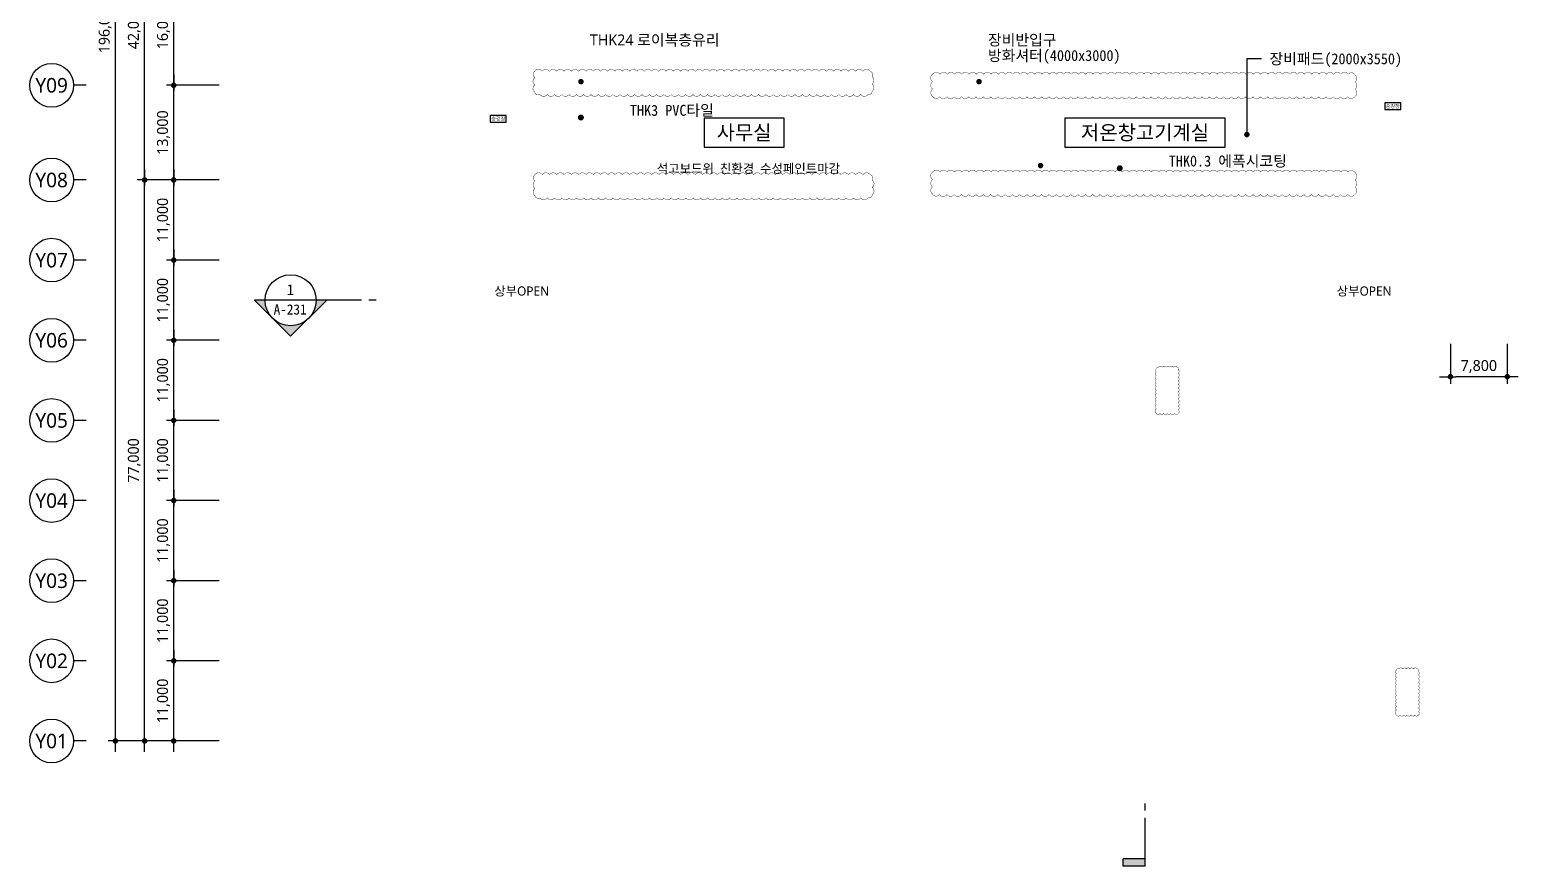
# Model space of a CAD drawing. Header units: millimetres. Extents: x 3546612 to 5615882, y 547008 to 3162891.
# Drawn here: x 4806612 to 5010812, y 1131200 to 1246011 of the extents above; entities that cross this region are included whole.
import ezdxf
from ezdxf.enums import TextEntityAlignment as Align

# ---------------------------------------------------------------- set-up
doc = ezdxf.new("R2010")
doc.units = ezdxf.units.MM
for name, color, linetype, lineweight in [('A-AXIS-BUBL', 7, 'Continuous', 25), ('A-DIMS', 7, 'Continuous', 25), ('A-MKXS-LEAD', 7, 'Continuous', 25), ('A-MKXS-MAK1', 3, 'Continuous', 25), ('A-MKXS-TEXT1', 3, 'Continuous', 25), ('A-MKXS-TEXT2', 7, 'Continuous', 25), ('A-XXXX-TXT2', 3, 'Continuous', 25), ('REV-202205', 20, 'Continuous', 25)]:
    doc.layers.add(name, color=color, linetype=linetype, lineweight=lineweight)
doc.styles.add('HY울릉도L', font='')
doc.styles.add('XR-평면도$0$맑은 고딕', font='malgun.ttf')
doc.styles.add('돋움체', font='')
doc.styles.add('맑은고딕', font='malgun.ttf')
doc.styles.get('HY울릉도L').set_extended_font_data('HYwulM')
doc.styles.get('돋움체').set_extended_font_data('DotumChe')
doc.dimstyles.new('CDIM', dxfattribs={"dimtxt": 3, "dimasz": 1.5, "dimexe": 2, "dimexo": 1, "dimgap": 1, "dimtad": 1, "dimdec": 0, "dimrnd": 0.5, "dimzin": 0, "dimdsep": 32, "dimlunit": 6, "dimtxsty": 'HY울릉도L', "dimblk1": '_CIDOT', "dimblk2": '_CIDOT', "dimsah": 1, "dimcen": 5.5, "dimclrd": 2, "dimclre": 2, "dimclrt": 7, "dimadec": 0, "dimazin": 0, "dimtfac": 1, "dimtdec": 0, "dimtix": 1, "dimtmove": 2, "dimatfit": 1, "dimldrblk": '_CIDOT', "dimfxl": 1, "dimtolj": 1, "dimtzin": 0, "dimlwd": -1, "dimarcsym": 0})

# ---------------------------------------------------------------- blocks, each defined once
blk = doc.blocks.new('_CIDOT')
at = {"color": 0, "linetype": 'ByBlock'}
blk.add_line((2, 0), (-1, 0), dxfattribs=at)
at = {"color": 0, "linetype": 'ByBlock', "const_width": 0.5}
blk.add_lwpolyline([(-0.25, 0, 1), (0.25, 0, 1)], format="xyb", close=True, dxfattribs=at)
blk = doc.blocks.new('*D9')
at = {"layer": 'A-DIMS', "lineweight": -2, "transparency": 16777216}
for p, q in [((93193, 67121), (85943, 67121)), ((93193, 56121), (85943, 56121))]:
    blk.add_line(p, q, dxfattribs=at)
at = {"layer": 'A-DIMS', "transparency": 16777216}
blk.add_line((86943, 56871), (86943, 66371), dxfattribs=at)
at = {"layer": 'A-DIMS', "transparency": 16777216, "xscale": 750, "yscale": 750, "zscale": 750}
for p, rotation in [((86943, 67121), 90), ((86943, 56121), 270)]:
    blk.add_blockref('_CIDOT', p, dxfattribs=dict(at, rotation=rotation))
at = {"layer": 'A-DIMS', "color": 3, "transparency": 16777216, "insert": (85538, 61621), "char_height": 1500, "attachment_point": 5, "rotation": 90, "style": '맑은고딕'}
blk.add_mtext('\\A1;11,000', dxfattribs=at)
blk = doc.blocks.new('*D10')
at = {"layer": 'A-DIMS', "lineweight": -2, "transparency": 16777216}
for p, q in [((93193, 78121), (85943, 78121)), ((93193, 67121), (85943, 67121))]:
    blk.add_line(p, q, dxfattribs=at)
at = {"layer": 'A-DIMS', "transparency": 16777216}
blk.add_line((86943, 67871), (86943, 77371), dxfattribs=at)
at = {"layer": 'A-DIMS', "transparency": 16777216, "xscale": 750, "yscale": 750, "zscale": 750}
for p, rotation in [((86943, 78121), 90), ((86943, 67121), 270)]:
    blk.add_blockref('_CIDOT', p, dxfattribs=dict(at, rotation=rotation))
at = {"layer": 'A-DIMS', "color": 3, "transparency": 16777216, "insert": (85538, 72621), "char_height": 1500, "attachment_point": 5, "rotation": 90, "style": '맑은고딕'}
blk.add_mtext('\\A1;11,000', dxfattribs=at)
blk = doc.blocks.new('*D11')
at = {"layer": 'A-DIMS', "lineweight": -2, "transparency": 16777216}
for p, q in [((93193, 89121), (85943, 89121)), ((93193, 78121), (85943, 78121))]:
    blk.add_line(p, q, dxfattribs=at)
at = {"layer": 'A-DIMS', "transparency": 16777216}
blk.add_line((86943, 78871), (86943, 88371), dxfattribs=at)
at = {"layer": 'A-DIMS', "transparency": 16777216, "xscale": 750, "yscale": 750, "zscale": 750}
for p, rotation in [((86943, 89121), 90), ((86943, 78121), 270)]:
    blk.add_blockref('_CIDOT', p, dxfattribs=dict(at, rotation=rotation))
at = {"layer": 'A-DIMS', "color": 3, "transparency": 16777216, "insert": (85538, 83621), "char_height": 1500, "attachment_point": 5, "rotation": 90, "style": '맑은고딕'}
blk.add_mtext('\\A1;11,000', dxfattribs=at)
blk = doc.blocks.new('*D12')
at = {"layer": 'A-DIMS', "lineweight": -2, "transparency": 16777216}
for p, q in [((93193, 100121), (85943, 100121)), ((93193, 89121), (85943, 89121))]:
    blk.add_line(p, q, dxfattribs=at)
at = {"layer": 'A-DIMS', "transparency": 16777216}
blk.add_line((86943, 89871), (86943, 99371), dxfattribs=at)
at = {"layer": 'A-DIMS', "transparency": 16777216, "xscale": 750, "yscale": 750, "zscale": 750}
for p, rotation in [((86943, 100121), 90), ((86943, 89121), 270)]:
    blk.add_blockref('_CIDOT', p, dxfattribs=dict(at, rotation=rotation))
at = {"layer": 'A-DIMS', "color": 3, "transparency": 16777216, "insert": (85538, 94621), "char_height": 1500, "attachment_point": 5, "rotation": 90, "style": '맑은고딕'}
blk.add_mtext('\\A1;11,000', dxfattribs=at)
blk = doc.blocks.new('*D13')
at = {"layer": 'A-DIMS', "lineweight": -2, "transparency": 16777216}
for p, q in [((93193, 111121), (85943, 111121)), ((93193, 100121), (85943, 100121))]:
    blk.add_line(p, q, dxfattribs=at)
at = {"layer": 'A-DIMS', "transparency": 16777216}
blk.add_line((86943, 100871), (86943, 110371), dxfattribs=at)
at = {"layer": 'A-DIMS', "transparency": 16777216, "xscale": 750, "yscale": 750, "zscale": 750}
for p, rotation in [((86943, 111121), 90), ((86943, 100121), 270)]:
    blk.add_blockref('_CIDOT', p, dxfattribs=dict(at, rotation=rotation))
at = {"layer": 'A-DIMS', "color": 3, "transparency": 16777216, "insert": (85538, 105621), "char_height": 1500, "attachment_point": 5, "rotation": 90, "style": '맑은고딕'}
blk.add_mtext('\\A1;11,000', dxfattribs=at)
blk = doc.blocks.new('*D14')
at = {"layer": 'A-DIMS', "lineweight": -2, "transparency": 16777216}
for p, q in [((93193, 122121), (85943, 122121)), ((93193, 111121), (85943, 111121))]:
    blk.add_line(p, q, dxfattribs=at)
at = {"layer": 'A-DIMS', "transparency": 16777216}
blk.add_line((86943, 111871), (86943, 121371), dxfattribs=at)
at = {"layer": 'A-DIMS', "transparency": 16777216, "xscale": 750, "yscale": 750, "zscale": 750}
for p, rotation in [((86943, 122121), 90), ((86943, 111121), 270)]:
    blk.add_blockref('_CIDOT', p, dxfattribs=dict(at, rotation=rotation))
at = {"layer": 'A-DIMS', "color": 3, "transparency": 16777216, "insert": (85538, 116621), "char_height": 1500, "attachment_point": 5, "rotation": 90, "style": '맑은고딕'}
blk.add_mtext('\\A1;11,000', dxfattribs=at)
blk = doc.blocks.new('*D15')
at = {"layer": 'A-DIMS', "lineweight": -2, "transparency": 16777216}
for p, q in [((93193, 135121), (85943, 135121)), ((93193, 122121), (85943, 122121))]:
    blk.add_line(p, q, dxfattribs=at)
at = {"layer": 'A-DIMS', "transparency": 16777216}
blk.add_line((86943, 122871), (86943, 134371), dxfattribs=at)
at = {"layer": 'A-DIMS', "transparency": 16777216, "xscale": 750, "yscale": 750, "zscale": 750}
for p, rotation in [((86943, 135121), 90), ((86943, 122121), 270)]:
    blk.add_blockref('_CIDOT', p, dxfattribs=dict(at, rotation=rotation))
at = {"layer": 'A-DIMS', "color": 3, "transparency": 16777216, "insert": (85538, 128621), "char_height": 1500, "attachment_point": 5, "rotation": 90, "style": '맑은고딕'}
blk.add_mtext('\\A1;13,000', dxfattribs=at)
blk = doc.blocks.new('*D16')
at = {"layer": 'A-DIMS', "lineweight": -2, "transparency": 16777216}
for p, q in [((93193, 151121), (85943, 151121)), ((93193, 135121), (85943, 135121))]:
    blk.add_line(p, q, dxfattribs=at)
at = {"layer": 'A-DIMS', "transparency": 16777216}
blk.add_line((86943, 135871), (86943, 150371), dxfattribs=at)
at = {"layer": 'A-DIMS', "transparency": 16777216, "xscale": 750, "yscale": 750, "zscale": 750}
for p, rotation in [((86943, 151121), 90), ((86943, 135121), 270)]:
    blk.add_blockref('_CIDOT', p, dxfattribs=dict(at, rotation=rotation))
at = {"layer": 'A-DIMS', "color": 3, "transparency": 16777216, "insert": (85538, 143121), "char_height": 1500, "attachment_point": 5, "rotation": 90, "style": '맑은고딕'}
blk.add_mtext('\\A1;16,000', dxfattribs=at)
blk = doc.blocks.new('*D25')
at = {"layer": 'A-DIMS', "lineweight": -2, "transparency": 16777216}
for p, q in [((93193, 122121), (81943, 122121)), ((93193, 45121), (81943, 45121))]:
    blk.add_line(p, q, dxfattribs=at)
at = {"layer": 'A-DIMS', "transparency": 16777216}
blk.add_line((82943, 45871), (82943, 121371), dxfattribs=at)
at = {"layer": 'A-DIMS', "transparency": 16777216, "xscale": 750, "yscale": 750, "zscale": 750}
for p, rotation in [((82943, 122121), 90), ((82943, 45121), 270)]:
    blk.add_blockref('_CIDOT', p, dxfattribs=dict(at, rotation=rotation))
at = {"layer": 'A-DIMS', "color": 3, "transparency": 16777216, "insert": (81542, 83621), "char_height": 1500, "attachment_point": 5, "rotation": 90, "style": '맑은고딕'}
blk.add_mtext('\\A1;77,000', dxfattribs=at)
blk = doc.blocks.new('*D26')
at = {"layer": 'A-DIMS', "lineweight": -2, "transparency": 16777216}
for p, q in [((93193, 241121), (77943, 241121)), ((93193, 45121), (77943, 45121))]:
    blk.add_line(p, q, dxfattribs=at)
at = {"layer": 'A-DIMS', "transparency": 16777216}
blk.add_line((78943, 45871), (78943, 240371), dxfattribs=at)
at = {"layer": 'A-DIMS', "transparency": 16777216, "xscale": 750, "yscale": 750, "zscale": 750}
for p, rotation in [((78943, 241121), 90), ((78943, 45121), 270)]:
    blk.add_blockref('_CIDOT', p, dxfattribs=dict(at, rotation=rotation))
at = {"layer": 'A-DIMS', "color": 3, "transparency": 16777216, "insert": (77538, 143121), "char_height": 1500, "attachment_point": 5, "rotation": 90, "style": '맑은고딕'}
blk.add_mtext('\\A1;196,000', dxfattribs=at)
blk = doc.blocks.new('*D27')
at = {"layer": 'A-DIMS', "lineweight": -2, "transparency": 16777216}
for p, q in [((93193, 56121), (85943, 56121)), ((93193, 45121), (85943, 45121))]:
    blk.add_line(p, q, dxfattribs=at)
at = {"layer": 'A-DIMS', "transparency": 16777216}
blk.add_line((86943, 45871), (86943, 55371), dxfattribs=at)
at = {"layer": 'A-DIMS', "transparency": 16777216, "xscale": 750, "yscale": 750, "zscale": 750}
for p, rotation in [((86943, 56121), 90), ((86943, 45121), 270)]:
    blk.add_blockref('_CIDOT', p, dxfattribs=dict(at, rotation=rotation))
at = {"layer": 'A-DIMS', "color": 3, "transparency": 16777216, "insert": (85538, 50621), "char_height": 1500, "attachment_point": 5, "rotation": 90, "style": '맑은고딕'}
blk.add_mtext('\\A1;11,000', dxfattribs=at)
blk = doc.blocks.new('*D28')
at = {"layer": 'A-DIMS', "lineweight": -2, "transparency": 16777216}
for p, q in [((93193, 164121), (81943, 164121)), ((93193, 122121), (81943, 122121))]:
    blk.add_line(p, q, dxfattribs=at)
at = {"layer": 'A-DIMS', "transparency": 16777216}
blk.add_line((82943, 122871), (82943, 163371), dxfattribs=at)
at = {"layer": 'A-DIMS', "transparency": 16777216, "xscale": 750, "yscale": 750, "zscale": 750}
for p, rotation in [((82943, 164121), 90), ((82943, 122121), 270)]:
    blk.add_blockref('_CIDOT', p, dxfattribs=dict(at, rotation=rotation))
at = {"layer": 'A-DIMS', "color": 3, "transparency": 16777216, "insert": (81542, 143121), "char_height": 1500, "attachment_point": 5, "rotation": 90, "style": '맑은고딕'}
blk.add_mtext('\\A1;42,000', dxfattribs=at)
blk = doc.blocks.new('글_사무실')
at = {"layer": 'A-XXXX-TXT2', "color": 0}
blk.add_lwpolyline([(-5500, -2000), (5500, -2000), (5500, 2000), (-5500, 2000)], close=True, dxfattribs=at)
at = {"layer": 'A-XXXX-TXT2', "style": '맑은고딕'}
blk.add_text('사무실', height=2000, dxfattribs=at).set_placement((0, 0), align=Align.MIDDLE_CENTER)
blk = doc.blocks.new('글_승강장')
at = {"layer": 'A-XXXX-TXT2', "color": 0, "ltscale": 100}
blk.add_lwpolyline([(-1100, 450), (-1100, -450), (1100, -450), (1100, 450)], close=True, dxfattribs=at)
at = {"layer": 'A-XXXX-TXT2', "ltscale": 100, "style": 'XR-평면도$0$맑은 고딕'}
blk.add_text('승강장', height=500, dxfattribs=at).set_placement((0, 0), align=Align.MIDDLE_CENTER)
blk = doc.blocks.new('글_냉동창고기계실')
at = {"layer": 'A-XXXX-TXT2', "color": 0}
blk.add_lwpolyline([(-11000, -2000), (11000, -2000), (11000, 2000), (-11000, 2000)], close=True, dxfattribs=at)
at = {"layer": 'A-XXXX-TXT2', "style": '맑은고딕'}
blk.add_text('저온창고기계실', height=2000, dxfattribs=at).set_placement((0, 0), align=Align.MIDDLE_CENTER)
blk = doc.blocks.new('*D162')
at = {"layer": 'A-DIMS', "lineweight": -2, "transparency": 16777216}
for p, q in [((5001512, 1202891), (5001512, 1197391)), ((5009312, 1202891), (5009312, 1197391))]:
    blk.add_line(p, q, dxfattribs=at)
at = {"layer": 'A-DIMS', "transparency": 16777216}
blk.add_line((5008562, 1198391), (5002262, 1198391), dxfattribs=at)
at = {"layer": 'A-DIMS', "transparency": 16777216, "xscale": 750, "yscale": 750, "zscale": 750, "rotation": 180}
blk.add_blockref('_CIDOT', (5001512, 1198391), dxfattribs=at)
at = {"layer": 'A-DIMS', "transparency": 16777216, "xscale": 750, "yscale": 750, "zscale": 750}
blk.add_blockref('_CIDOT', (5009312, 1198391), dxfattribs=at)
at = {"layer": 'A-DIMS', "color": 3, "transparency": 16777216, "insert": (5005412, 1199792), "char_height": 1500, "attachment_point": 5, "style": '맑은고딕'}
blk.add_mtext('\\A1;7,800', dxfattribs=at)
blk = doc.blocks.new('A$C46A32BF9')
at = {"layer": 'A-MKXS-MAK1'}
h = blk.add_hatch(color=256, dxfattribs=at)
h.paths.add_polyline_path([(102983, 100671), (105457, 103146, -0.4142136), (100508, 103146)])
h.paths.add_polyline_path([(105457, 103146), (107932, 105621), (106483, 105621, -0.1989124)])
h.paths.add_polyline_path([(100508, 103146, -0.1989124), (99483, 105621), (98033, 105621)])
blk.add_hatch(color=256, dxfattribs=at).paths.add_polyline_path([(217193, 28930), (217193, 27930), (220193, 27930), (220193, 28930)])
for p, q in [((98033, 105621), (102983, 100671)), ((112710, 105621), (98033, 105621)), ((107932, 105621), (102983, 100671)), ((114710, 105621), (113710, 105621)), ((220193, 35559), (220193, 36559)), ((220193, 27930), (220193, 34559)), ((217193, 27930), (217193, 28930)), ((220193, 28930), (217193, 28930)), ((220193, 27930), (217193, 27930))]:
    blk.add_line(p, q, dxfattribs=at)
blk.add_circle((102983, 105621), 3500, dxfattribs=at)
at = {"layer": 'A-MKXS-TEXT2', "style": '돋움체'}
for s, height, p in [('1', 1500, (102941, 107063)), ('A-231', 1400, (102912, 104343))]:
    blk.add_text(s, height=height, dxfattribs=at).set_placement(p, align=Align.MIDDLE)
blk = doc.blocks.new('DIM(210222)')
for p, q in [((74943, 135120.6), (73193, 135120.6)), ((74943, 122120.6), (73193, 122120.6)), ((74943, 111120.6), (73193, 111120.6)), ((74943, 100120.6), (73193, 100120.6)), ((74943, 89120.6), (73193, 89120.6)), ((74943, 78120.6), (73193, 78120.6)), ((74943, 67120.6), (73193, 67120.6)), ((74943, 56120.6), (73193, 56120.6)), ((74943, 45120.6), (73193, 45120.6))]:
    blk.add_line(p, q)
at = {"layer": 'A-AXIS-BUBL', "ltscale": 0.2}
for centre in [(70193, 135120.6), (70193, 122120.6), (70193, 111120.6), (70193, 100120.6), (70193, 89120.6), (70193, 78120.6), (70193, 67120.6), (70193, 56120.6), (70193, 45120.6)]:
    blk.add_circle(centre, 3000, dxfattribs=at)
at = {"layer": 'A-XXXX-TXT2', "ltscale": 0.2, "style": '맑은고딕'}
for s, p in [('Y09', (70193, 135120.6)), ('Y08', (70193, 122120.6)), ('Y07', (70193, 111120.6)), ('Y06', (70193, 100120.6)), ('Y05', (70193, 89120.6)), ('Y04', (70193, 78120.6)), ('Y03', (70193, 67120.6)), ('Y02', (70193, 56120.6)), ('Y01', (70193, 45120.6))]:
    blk.add_text(s, height=2000, dxfattribs=at).set_placement(p, align=Align.MIDDLE)
at = {"layer": 'A-DIMS'}
for p1, p2, distance, picture, middle in [((93693, 45120.6), (93693, 241120.6), 14750, '*D26', (77538.1, 143120.6)), ((93693, 122120.6), (93693, 164120.6), 10750, '*D28', (81542.2, 143120.6)), ((93693, 135120.6), (93693, 151120.6), 6750, '*D16', (85538.1, 143120.6)), ((93693, 122120.6), (93693, 135120.6), 6750, '*D15', (85538.1, 128620.6)), ((93693, 45120.6), (93693, 122120.6), 10750, '*D25', (81542.2, 83620.6)), ((93693, 111120.6), (93693, 122120.6), 6750, '*D14', (85538.1, 116620.6)), ((93693, 100120.6), (93693, 111120.6), 6750, '*D13', (85538.1, 105620.6)), ((93693, 89120.6), (93693, 100120.6), 6750, '*D12', (85538.1, 94620.6)), ((93693, 78120.6), (93693, 89120.6), 6750, '*D11', (85538.1, 83620.6)), ((93693, 67120.6), (93693, 78120.6), 6750, '*D10', (85538.1, 72620.6)), ((93693, 56120.6), (93693, 67120.6), 6750, '*D9', (85538.1, 61620.6)), ((93693, 45120.6), (93693, 56120.6), 6750, '*D27', (85538.1, 50620.6))]:
    dim = blk.add_aligned_dim(p1=p1, p2=p2, distance=distance, dimstyle='CDIM', override={"dimscale": 500, "dimtxsty": '맑은고딕', "dimclrd": 256, "dimclre": 256, "dimclrt": 3}, dxfattribs=at)
    dim.commit()
    dim.dimension.update_dxf_attribs({"geometry": picture, "text_midpoint": middle})

msp = doc.modelspace()

# ---------------------------------------------------------------- linework, layer by layer
at = {"layer": 'A-MKXS-LEAD'}
msp.add_lwpolyline([(4975585.4, 1242028.2), (4973585.4, 1242028.2), (4973585.4, 1231626.4)], dxfattribs=at)
for points, const_width in [([(4882042.5, 1238891.2, 1), (4882417.5, 1238891.2, 1)], 375), ([(4936650.5, 1238891.2, 1), (4937025.5, 1238891.2, 1)], 375), ([(4882016.6, 1233984.1, 1), (4882431.2, 1233942.7, 1)], 400), ([(4973397.9, 1231626.4, 1), (4973772.9, 1231626.4, 1)], 375), ([(4945469.6, 1227366, 1), (4945094.6, 1227366, 1)], 375), ([(4955942.8, 1227023.9, 1), (4956357.4, 1226982.5, 1)], 400)]:
    msp.add_lwpolyline(points, format="xyb", close=True, dxfattribs=dict(at, const_width=const_width))
at = {"layer": 'REV-202205', "const_width": 50}
for points in [[(4875904, 1240313.8, -0.52056705), (4876904, 1240313.8, -0.52056705), (4877904, 1240313.8, -0.52056705), (4878904, 1240313.8, -0.52056705), (4879904, 1240313.8, -0.52056705), (4880904, 1240313.8, -0.52056705), (4881904, 1240313.8, -0.52056705), (4882904, 1240313.8, -0.52056705), (4883904, 1240313.8, -0.52056705), (4884904, 1240313.8, -0.52056705), (4885904, 1240313.8, -0.52056705), (4886904, 1240313.8, -0.52056705), (4887904, 1240313.8, -0.52056705), (4888904, 1240313.8, -0.52056705), (4889904, 1240313.8, -0.52056705), (4890904, 1240313.8, -0.52056705), (4891904, 1240313.8, -0.52056705), (4892904, 1240313.8, -0.52056705), (4893904, 1240313.8, -0.52056705), (4894904, 1240313.8, -0.52056705), (4895904, 1240313.8, -0.52056705), (4896904, 1240313.8, -0.52056705), (4897904, 1240313.8, -0.52056705), (4898904, 1240313.8, -0.52056705), (4899904, 1240313.8, -0.52056705), (4900904, 1240313.8, -0.52056705), (4901904, 1240313.8, -0.52056705), (4902904, 1240313.8, -0.52056705), (4903904, 1240313.8, -0.52056705), (4904904, 1240313.8, -0.52056705), (4905904, 1240313.8, -0.52056705), (4906904, 1240313.8, -0.52056705), (4907904, 1240313.8, -0.52056705), (4908904, 1240313.8, -0.52056705), (4909904, 1240313.8, -0.52056705), (4910904, 1240313.8, -0.52056705), (4911904, 1240313.8, -0.52056705), (4912904, 1240313.8, -0.52056705), (4913904, 1240313.8, -0.52056705), (4914904, 1240313.8, -0.52056705), (4915904, 1240313.8, -0.52056705), (4916904, 1240313.8, -0.52056705), (4917904, 1240313.8, -0.52056705), (4918904, 1240313.8, -0.52056705), (4919904, 1240313.8, -0.52056705), (4920904, 1240313.8, -0.52056705), (4921904, 1240313.8, -0.52056705), (4922161.5, 1239571.3, -0.52056705), (4922161.5, 1238571.3, -0.52056705), (4922161.5, 1237571.3, -0.52056705), (4921603.2, 1237129.6, -0.52056705), (4920603.2, 1237129.6, -0.52056705), (4919603.2, 1237129.6, -0.52056705), (4918603.2, 1237129.6, -0.52056705), (4917603.2, 1237129.6, -0.52056705), (4916603.2, 1237129.6, -0.52056705), (4915603.2, 1237129.6, -0.52056705), (4914603.2, 1237129.6, -0.52056705), (4913603.2, 1237129.6, -0.52056705), (4912603.2, 1237129.6, -0.52056705), (4911603.2, 1237129.6, -0.52056705), (4910603.2, 1237129.6, -0.52056705), (4909603.2, 1237129.6, -0.52056705), (4908603.2, 1237129.6, -0.52056705), (4907603.2, 1237129.6, -0.52056705), (4906603.2, 1237129.6, -0.52056705), (4905603.2, 1237129.6, -0.52056705), (4904603.2, 1237129.6, -0.52056705), (4903603.2, 1237129.6, -0.52056705), (4902603.2, 1237129.6, -0.52056705), (4901603.2, 1237129.6, -0.52056705), (4900603.2, 1237129.6, -0.52056705), (4899603.2, 1237129.6, -0.52056705), (4898603.2, 1237129.6, -0.52056705), (4897603.2, 1237129.6, -0.52056705), (4896603.2, 1237129.6, -0.52056705), (4895603.2, 1237129.6, -0.52056705), (4894603.2, 1237129.6, -0.52056705), (4893603.2, 1237129.6, -0.52056705), (4892603.2, 1237129.6, -0.52056705), (4891603.2, 1237129.6, -0.52056705), (4890603.2, 1237129.6, -0.52056705), (4889603.2, 1237129.6, -0.52056705), (4888603.2, 1237129.6, -0.52056705), (4887603.2, 1237129.6, -0.52056705), (4886603.2, 1237129.6, -0.52056705), (4885603.2, 1237129.6, -0.52056705), (4884603.2, 1237129.6, -0.52056705), (4883603.2, 1237129.6, -0.52056705), (4882603.2, 1237129.6, -0.52056705), (4881603.2, 1237129.6, -0.52056705), (4880603.2, 1237129.6, -0.52056705), (4879603.2, 1237129.6, -0.52056705), (4878603.2, 1237129.6, -0.52056705), (4877603.2, 1237129.6, -0.52056705), (4876603.2, 1237129.6, -0.52056705), (4875904, 1237430.4, -0.52056705), (4875904, 1238430.4, -0.52056705), (4875904, 1239430.4, -0.52056705)], [(4930476.6, 1239904.1, -0.52056705), (4931476.6, 1239904.1, -0.52056705), (4932476.6, 1239904.1, -0.52056705), (4933476.6, 1239904.1, -0.52056705), (4934476.6, 1239904.1, -0.52056705), (4935476.6, 1239904.1, -0.52056705), (4936476.6, 1239904.1, -0.52056705), (4937476.6, 1239904.1, -0.52056705), (4938476.6, 1239904.1, -0.52056705), (4939476.6, 1239904.1, -0.52056705), (4940476.6, 1239904.1, -0.52056705), (4941476.6, 1239904.1, -0.52056705), (4942476.6, 1239904.1, -0.52056705), (4943476.6, 1239904.1, -0.52056705), (4944476.6, 1239904.1, -0.52056705), (4945476.6, 1239904.1, -0.52056705), (4946476.6, 1239904.1, -0.52056705), (4947476.6, 1239904.1, -0.52056705), (4948476.6, 1239904.1, -0.52056705), (4949476.6, 1239904.1, -0.52056705), (4950476.6, 1239904.1, -0.52056705), (4951476.6, 1239904.1, -0.52056705), (4952476.6, 1239904.1, -0.52056705), (4953476.6, 1239904.1, -0.52056705), (4954476.6, 1239904.1, -0.52056705), (4955476.6, 1239904.1, -0.52056705), (4956476.6, 1239904.1, -0.52056705), (4957476.6, 1239904.1, -0.52056705), (4958476.6, 1239904.1, -0.52056705), (4959476.6, 1239904.1, -0.52056705), (4960476.6, 1239904.1, -0.52056705), (4961476.6, 1239904.1, -0.52056705), (4962476.6, 1239904.1, -0.52056705), (4963476.6, 1239904.1, -0.52056705), (4964476.6, 1239904.1, -0.52056705), (4965476.6, 1239904.1, -0.52056705), (4966476.6, 1239904.1, -0.52056705), (4967476.6, 1239904.1, -0.52056705), (4968476.6, 1239904.1, -0.52056705), (4969476.6, 1239904.1, -0.52056705), (4970476.6, 1239904.1, -0.52056705), (4971476.6, 1239904.1, -0.52056705), (4972476.6, 1239904.1, -0.52056705), (4973476.6, 1239904.1, -0.52056705), (4974476.6, 1239904.1, -0.52056705), (4975476.6, 1239904.1, -0.52056705), (4976476.6, 1239904.1, -0.52056705), (4977476.6, 1239904.1, -0.52056705), (4978476.6, 1239904.1, -0.52056705), (4979476.6, 1239904.1, -0.52056705), (4980476.6, 1239904.1, -0.52056705), (4981476.6, 1239904.1, -0.52056705), (4982476.6, 1239904.1, -0.52056705), (4983476.6, 1239904.1, -0.52056705), (4984476.6, 1239904.1, -0.52056705), (4985476.6, 1239904.1, -0.52056705), (4986476.6, 1239904.1, -0.52056705), (4987476.6, 1239904.1, -0.52056705), (4988408.2, 1239835.7, -0.52056705), (4988408.2, 1238835.7, -0.52056705), (4988408.2, 1237835.7, -0.52056705), (4988408.2, 1236835.7, -0.52056705), (4987427.8, 1236816, -0.52056705), (4986427.8, 1236816, -0.52056705), (4985427.8, 1236816, -0.52056705), (4984427.8, 1236816, -0.52056705), (4983427.8, 1236816, -0.52056705), (4982427.8, 1236816, -0.52056705), (4981427.8, 1236816, -0.52056705), (4980427.8, 1236816, -0.52056705), (4979427.8, 1236816, -0.52056705), (4978427.8, 1236816, -0.52056705), (4977427.8, 1236816, -0.52056705), (4976427.8, 1236816, -0.52056705), (4975427.8, 1236816, -0.52056705), (4974427.8, 1236816, -0.52056705), (4973427.8, 1236816, -0.52056705), (4972427.8, 1236816, -0.52056705), (4971427.8, 1236816, -0.52056705), (4970427.8, 1236816, -0.52056705), (4969427.8, 1236816, -0.52056705), (4968427.8, 1236816, -0.52056705), (4967427.8, 1236816, -0.52056705), (4966427.8, 1236816, -0.52056705), (4965427.8, 1236816, -0.52056705), (4964427.8, 1236816, -0.52056705), (4963427.8, 1236816, -0.52056705), (4962427.8, 1236816, -0.52056705), (4961427.8, 1236816, -0.52056705), (4960427.8, 1236816, -0.52056705), (4959427.8, 1236816, -0.52056705), (4958427.8, 1236816, -0.52056705), (4957427.8, 1236816, -0.52056705), (4956427.8, 1236816, -0.52056705), (4955427.8, 1236816, -0.52056705), (4954427.8, 1236816, -0.52056705), (4953427.8, 1236816, -0.52056705), (4952427.8, 1236816, -0.52056705), (4951427.8, 1236816, -0.52056705), (4950427.8, 1236816, -0.52056705), (4949427.8, 1236816, -0.52056705), (4948427.8, 1236816, -0.52056705), (4947427.8, 1236816, -0.52056705), (4946427.8, 1236816, -0.52056705), (4945427.8, 1236816, -0.52056705), (4944427.8, 1236816, -0.52056705), (4943427.8, 1236816, -0.52056705), (4942427.8, 1236816, -0.52056705), (4941427.8, 1236816, -0.52056705), (4940427.8, 1236816, -0.52056705), (4939427.8, 1236816, -0.52056705), (4938427.8, 1236816, -0.52056705), (4937427.8, 1236816, -0.52056705), (4936427.8, 1236816, -0.52056705), (4935427.8, 1236816, -0.52056705), (4934427.8, 1236816, -0.52056705), (4933427.8, 1236816, -0.52056705), (4932427.8, 1236816, -0.52056705), (4931427.8, 1236816, -0.52056705), (4930476.6, 1236864.8, -0.52056705), (4930476.6, 1237864.8, -0.52056705), (4930476.6, 1238864.8, -0.52056705)], [(4875916.5, 1226121.6, -0.52056705), (4876916.5, 1226121.6, -0.52056705), (4877916.5, 1226121.6, -0.52056705), (4878916.5, 1226121.6, -0.52056705), (4879916.5, 1226121.6, -0.52056705), (4880916.5, 1226121.6, -0.52056705), (4881916.5, 1226121.6, -0.52056705), (4882916.5, 1226121.6, -0.52056705), (4883916.5, 1226121.6, -0.52056705), (4884916.5, 1226121.6, -0.52056705), (4885916.5, 1226121.6, -0.52056705), (4886916.5, 1226121.6, -0.52056705), (4887916.5, 1226121.6, -0.52056705), (4888916.5, 1226121.6, -0.52056705), (4889916.5, 1226121.6, -0.52056705), (4890916.5, 1226121.6, -0.52056705), (4891916.5, 1226121.6, -0.52056705), (4892916.5, 1226121.6, -0.52056705), (4893916.5, 1226121.6, -0.52056705), (4894916.5, 1226121.6, -0.52056705), (4895916.5, 1226121.6, -0.52056705), (4896916.5, 1226121.6, -0.52056705), (4897916.5, 1226121.6, -0.52056705), (4898916.5, 1226121.6, -0.52056705), (4899916.5, 1226121.6, -0.52056705), (4900916.5, 1226121.6, -0.52056705), (4901916.5, 1226121.6, -0.52056705), (4902916.5, 1226121.6, -0.52056705), (4903916.5, 1226121.6, -0.52056705), (4904916.5, 1226121.6, -0.52056705), (4905916.5, 1226121.6, -0.52056705), (4906916.5, 1226121.6, -0.52056705), (4907916.5, 1226121.6, -0.52056705), (4908916.5, 1226121.6, -0.52056705), (4909916.5, 1226121.6, -0.52056705), (4910916.5, 1226121.6, -0.52056705), (4911916.5, 1226121.6, -0.52056705), (4912916.5, 1226121.6, -0.52056705), (4913916.5, 1226121.6, -0.52056705), (4914916.5, 1226121.6, -0.52056705), (4915916.5, 1226121.6, -0.52056705), (4916916.5, 1226121.6, -0.52056705), (4917916.5, 1226121.6, -0.52056705), (4918916.5, 1226121.6, -0.52056705), (4919916.5, 1226121.6, -0.52056705), (4920916.5, 1226121.6, -0.52056705), (4921916.5, 1226121.6, -0.52056705), (4922174, 1225379.1, -0.52056705), (4922174, 1224379.1, -0.52056705), (4922174, 1223379.1, -0.52056705), (4921615.7, 1222937.4, -0.52056705), (4920615.7, 1222937.4, -0.52056705), (4919615.7, 1222937.4, -0.52056705), (4918615.7, 1222937.4, -0.52056705), (4917615.7, 1222937.4, -0.52056705), (4916615.7, 1222937.4, -0.52056705), (4915615.7, 1222937.4, -0.52056705), (4914615.7, 1222937.4, -0.52056705), (4913615.7, 1222937.4, -0.52056705), (4912615.7, 1222937.4, -0.52056705), (4911615.7, 1222937.4, -0.52056705), (4910615.7, 1222937.4, -0.52056705), (4909615.7, 1222937.4, -0.52056705), (4908615.7, 1222937.4, -0.52056705), (4907615.7, 1222937.4, -0.52056705), (4906615.7, 1222937.4, -0.52056705), (4905615.7, 1222937.4, -0.52056705), (4904615.7, 1222937.4, -0.52056705), (4903615.7, 1222937.4, -0.52056705), (4902615.7, 1222937.4, -0.52056705), (4901615.7, 1222937.4, -0.52056705), (4900615.7, 1222937.4, -0.52056705), (4899615.7, 1222937.4, -0.52056705), (4898615.7, 1222937.4, -0.52056705), (4897615.7, 1222937.4, -0.52056705), (4896615.7, 1222937.4, -0.52056705), (4895615.7, 1222937.4, -0.52056705), (4894615.7, 1222937.4, -0.52056705), (4893615.7, 1222937.4, -0.52056705), (4892615.7, 1222937.4, -0.52056705), (4891615.7, 1222937.4, -0.52056705), (4890615.7, 1222937.4, -0.52056705), (4889615.7, 1222937.4, -0.52056705), (4888615.7, 1222937.4, -0.52056705), (4887615.7, 1222937.4, -0.52056705), (4886615.7, 1222937.4, -0.52056705), (4885615.7, 1222937.4, -0.52056705), (4884615.7, 1222937.4, -0.52056705), (4883615.7, 1222937.4, -0.52056705), (4882615.7, 1222937.4, -0.52056705), (4881615.7, 1222937.4, -0.52056705), (4880615.7, 1222937.4, -0.52056705), (4879615.7, 1222937.4, -0.52056705), (4878615.7, 1222937.4, -0.52056705), (4877615.7, 1222937.4, -0.52056705), (4876615.7, 1222937.4, -0.52056705), (4875916.5, 1223238.3, -0.52056705), (4875916.5, 1224238.3, -0.52056705), (4875916.5, 1225238.3, -0.52056705)], [(4930476.6, 1226488.3, -0.52056705), (4931476.6, 1226488.3, -0.52056705), (4932476.6, 1226488.3, -0.52056705), (4933476.6, 1226488.3, -0.52056705), (4934476.6, 1226488.3, -0.52056705), (4935476.6, 1226488.3, -0.52056705), (4936476.6, 1226488.3, -0.52056705), (4937476.6, 1226488.3, -0.52056705), (4938476.6, 1226488.3, -0.52056705), (4939476.6, 1226488.3, -0.52056705), (4940476.6, 1226488.3, -0.52056705), (4941476.6, 1226488.3, -0.52056705), (4942476.6, 1226488.3, -0.52056705), (4943476.6, 1226488.3, -0.52056705), (4944476.6, 1226488.3, -0.52056705), (4945476.6, 1226488.3, -0.52056705), (4946476.6, 1226488.3, -0.52056705), (4947476.6, 1226488.3, -0.52056705), (4948476.6, 1226488.3, -0.52056705), (4949476.6, 1226488.3, -0.52056705), (4950476.6, 1226488.3, -0.52056705), (4951476.6, 1226488.3, -0.52056705), (4952476.6, 1226488.3, -0.52056705), (4953476.6, 1226488.3, -0.52056705), (4954476.6, 1226488.3, -0.52056705), (4955476.6, 1226488.3, -0.52056705), (4956476.6, 1226488.3, -0.52056705), (4957476.6, 1226488.3, -0.52056705), (4958476.6, 1226488.3, -0.52056705), (4959476.6, 1226488.3, -0.52056705), (4960476.6, 1226488.3, -0.52056705), (4961476.6, 1226488.3, -0.52056705), (4962476.6, 1226488.3, -0.52056705), (4963476.6, 1226488.3, -0.52056705), (4964476.6, 1226488.3, -0.52056705), (4965476.6, 1226488.3, -0.52056705), (4966476.6, 1226488.3, -0.52056705), (4967476.6, 1226488.3, -0.52056705), (4968476.6, 1226488.3, -0.52056705), (4969476.6, 1226488.3, -0.52056705), (4970476.6, 1226488.3, -0.52056705), (4971476.6, 1226488.3, -0.52056705), (4972476.6, 1226488.3, -0.52056705), (4973476.6, 1226488.3, -0.52056705), (4974476.6, 1226488.3, -0.52056705), (4975476.6, 1226488.3, -0.52056705), (4976476.6, 1226488.3, -0.52056705), (4977476.6, 1226488.3, -0.52056705), (4978476.6, 1226488.3, -0.52056705), (4979476.6, 1226488.3, -0.52056705), (4980476.6, 1226488.3, -0.52056705), (4981476.6, 1226488.3, -0.52056705), (4982476.6, 1226488.3, -0.52056705), (4983476.6, 1226488.3, -0.52056705), (4984476.6, 1226488.3, -0.52056705), (4985476.6, 1226488.3, -0.52056705), (4986476.6, 1226488.3, -0.52056705), (4987476.6, 1226488.3, -0.52056705), (4988408.2, 1226419.9, -0.52056705), (4988408.2, 1225419.9, -0.52056705), (4988408.2, 1224419.9, -0.52056705), (4988408.2, 1223419.9, -0.52056705), (4987427.8, 1223400.3, -0.52056705), (4986427.8, 1223400.3, -0.52056705), (4985427.8, 1223400.3, -0.52056705), (4984427.8, 1223400.3, -0.52056705), (4983427.8, 1223400.3, -0.52056705), (4982427.8, 1223400.3, -0.52056705), (4981427.8, 1223400.3, -0.52056705), (4980427.8, 1223400.3, -0.52056705), (4979427.8, 1223400.3, -0.52056705), (4978427.8, 1223400.3, -0.52056705), (4977427.8, 1223400.3, -0.52056705), (4976427.8, 1223400.3, -0.52056705), (4975427.8, 1223400.3, -0.52056705), (4974427.8, 1223400.3, -0.52056705), (4973427.8, 1223400.3, -0.52056705), (4972427.8, 1223400.3, -0.52056705), (4971427.8, 1223400.3, -0.52056705), (4970427.8, 1223400.3, -0.52056705), (4969427.8, 1223400.3, -0.52056705), (4968427.8, 1223400.3, -0.52056705), (4967427.8, 1223400.3, -0.52056705), (4966427.8, 1223400.3, -0.52056705), (4965427.8, 1223400.3, -0.52056705), (4964427.8, 1223400.3, -0.52056705), (4963427.8, 1223400.3, -0.52056705), (4962427.8, 1223400.3, -0.52056705), (4961427.8, 1223400.3, -0.52056705), (4960427.8, 1223400.3, -0.52056705), (4959427.8, 1223400.3, -0.52056705), (4958427.8, 1223400.3, -0.52056705), (4957427.8, 1223400.3, -0.52056705), (4956427.8, 1223400.3, -0.52056705), (4955427.8, 1223400.3, -0.52056705), (4954427.8, 1223400.3, -0.52056705), (4953427.8, 1223400.3, -0.52056705), (4952427.8, 1223400.3, -0.52056705), (4951427.8, 1223400.3, -0.52056705), (4950427.8, 1223400.3, -0.52056705), (4949427.8, 1223400.3, -0.52056705), (4948427.8, 1223400.3, -0.52056705), (4947427.8, 1223400.3, -0.52056705), (4946427.8, 1223400.3, -0.52056705), (4945427.8, 1223400.3, -0.52056705), (4944427.8, 1223400.3, -0.52056705), (4943427.8, 1223400.3, -0.52056705), (4942427.8, 1223400.3, -0.52056705), (4941427.8, 1223400.3, -0.52056705), (4940427.8, 1223400.3, -0.52056705), (4939427.8, 1223400.3, -0.52056705), (4938427.8, 1223400.3, -0.52056705), (4937427.8, 1223400.3, -0.52056705), (4936427.8, 1223400.3, -0.52056705), (4935427.8, 1223400.3, -0.52056705), (4934427.8, 1223400.3, -0.52056705), (4933427.8, 1223400.3, -0.52056705), (4932427.8, 1223400.3, -0.52056705), (4931427.8, 1223400.3, -0.52056705), (4930476.6, 1223449.1, -0.52056705), (4930476.6, 1224449.1, -0.52056705), (4930476.6, 1225449.1, -0.52056705)], [(4961161.8, 1193341.2, 0.52056705), (4961661.8, 1193341.2, 0.52056705), (4962161.8, 1193341.2, 0.52056705), (4962661.8, 1193341.2, 0.52056705), (4963161.8, 1193341.2, 0.52056705), (4963661.8, 1193341.2, 0.52056705), (4964161.8, 1193341.2, 0.52056705), (4964161.8, 1193841.2, 0.52056705), (4964161.8, 1194341.2, 0.52056705), (4964161.8, 1194841.2, 0.52056705), (4964161.8, 1195341.2, 0.52056705), (4964161.8, 1195841.2, 0.52056705), (4964161.8, 1196341.2, 0.52056705), (4964161.8, 1196841.2, 0.52056705), (4964161.8, 1197341.2, 0.52056705), (4964161.8, 1197841.2, 0.52056705), (4964161.8, 1198341.2, 0.52056705), (4964161.8, 1198841.2, 0.52056705), (4964161.8, 1199341.2, 0.52056705), (4964011.8, 1199691.2, 0.52056705), (4963511.8, 1199691.2, 0.52056705), (4963011.8, 1199691.2, 0.52056705), (4962511.8, 1199691.2, 0.52056705), (4962011.8, 1199691.2, 0.52056705), (4961511.8, 1199691.2, 0.52056705), (4961161.8, 1199541.2, 0.52056705), (4961161.8, 1199041.2, 0.52056705), (4961161.8, 1198541.2, 0.52056705), (4961161.8, 1198041.2, 0.52056705), (4961161.8, 1197541.2, 0.52056705), (4961161.8, 1197041.2, 0.52056705), (4961161.8, 1196541.2, 0.52056705), (4961161.8, 1196041.2, 0.52056705), (4961161.8, 1195541.2, 0.52056705), (4961161.8, 1195041.2, 0.52056705), (4961161.8, 1194541.2, 0.52056705), (4961161.8, 1194041.2, 0.52056705)], [(4994111.8, 1151941.2, 0.52056705), (4994611.8, 1151941.2, 0.52056705), (4995111.8, 1151941.2, 0.52056705), (4995611.8, 1151941.2, 0.52056705), (4996111.8, 1151941.2, 0.52056705), (4996611.8, 1151941.2, 0.52056705), (4997111.8, 1151941.2, 0.52056705), (4997111.8, 1152441.2, 0.52056705), (4997111.8, 1152941.2, 0.52056705), (4997111.8, 1153441.2, 0.52056705), (4997111.8, 1153941.2, 0.52056705), (4997111.8, 1154441.2, 0.52056705), (4997111.8, 1154941.2, 0.52056705), (4997111.8, 1155441.2, 0.52056705), (4997111.8, 1155941.2, 0.52056705), (4997111.8, 1156441.2, 0.52056705), (4997111.8, 1156941.2, 0.52056705), (4997111.8, 1157441.2, 0.52056705), (4997111.8, 1157941.2, 0.52056705), (4996961.8, 1158291.2, 0.52056705), (4996461.8, 1158291.2, 0.52056705), (4995961.8, 1158291.2, 0.52056705), (4995461.8, 1158291.2, 0.52056705), (4994961.8, 1158291.2, 0.52056705), (4994461.8, 1158291.2, 0.52056705), (4994111.8, 1158141.2, 0.52056705), (4994111.8, 1157641.2, 0.52056705), (4994111.8, 1157141.2, 0.52056705), (4994111.8, 1156641.2, 0.52056705), (4994111.8, 1156141.2, 0.52056705), (4994111.8, 1155641.2, 0.52056705), (4994111.8, 1155141.2, 0.52056705), (4994111.8, 1154641.2, 0.52056705), (4994111.8, 1154141.2, 0.52056705), (4994111.8, 1153641.2, 0.52056705), (4994111.8, 1153141.2, 0.52056705), (4994111.8, 1152641.2, 0.52056705)]]:
    msp.add_lwpolyline(points, format="xyb", close=True, dxfattribs=at)

# ---------------------------------------------------------------- block references
for name, p in [('DIM(210222)', (4739418.8, 1103270.6)), ('A$C46A32BF9', (4739418.8, 1103270.6)), ('글_승강장', (4993601.8, 1235522.7)), ('글_승강장', (4870886.8, 1233791.2)), ('글_사무실', (4904611.8, 1231891.2)), ('글_냉동창고기계실', (4959611.8, 1231891.2))]:
    msp.add_blockref(name, p)

# ---------------------------------------------------------------- texts
at = {"layer": 'A-MKXS-TEXT1'}
for s, height, style, p in [('THK24 로이복층유리', 1500, '맑은고딕', (4883455, 1244613.7)), ('장비반입구', 1500, '돋움체', (4938063, 1244613.7)), ('방화셔터(4000x3000)', 1500, '돋움체', (4938063, 1242473.3)), ('장비패드(2000x3550)', 1500, '돋움체', (4976682.4, 1242028.2)), ('THK3 PVC타일', 1500, '돋움체', (4888945.5, 1234951.1)), ('석고보드위 친환경 수성페인트마감', 1250, '돋움체', (4892632.9, 1226974.3)), ('THK0.3 에폭시코팅', 1500, '돋움체', (4962871.7, 1227990.9)), ('상부OPEN', 1250, '맑은고딕', (4870325.7, 1210149.8)), ('상부OPEN', 1250, '맑은고딕', (4985906.2, 1210149.8))]:
    msp.add_text(s, height=height, dxfattribs=dict(at, style=style)).set_placement(p, align=Align.MIDDLE_LEFT)

# ---------------------------------------------------------------- dimensions: what is measured, and where the dimension line sits
at = {"layer": 'A-DIMS'}
dim = msp.add_aligned_dim(p1=(5009311.8, 1203391.2), p2=(5001511.8, 1203391.2), distance=5000, dimstyle='CDIM', override={"dimscale": 500, "dimtxsty": '맑은고딕', "dimclrd": 256, "dimclre": 256, "dimclrt": 3}, dxfattribs=at)
dim.commit()
dim.dimension.update_dxf_attribs({"geometry": '*D162', "text_midpoint": (5005411.8, 1199792)})

doc.saveas('drawing.dxf')
